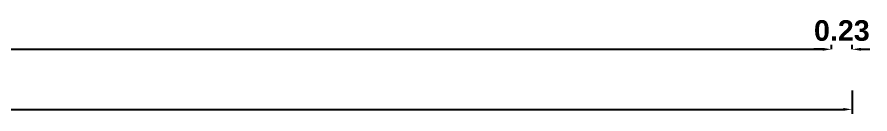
# Model space of a CAD drawing. Header units: metres. Extents: x -54 to 177, y -43 to 77.
# Drawn here: x 18.92 to 28.48, y 27.72 to 28.8 of the extents above; entities that cross this region are included whole.
import ezdxf

# ---------------------------------------------------------------- set-up
doc = ezdxf.new("R2010")
doc.units = ezdxf.units.M
doc.header["$LTSCALE"] = 2
doc.header["$MEASUREMENT"] = 0
doc.header["$PDMODE"] = 34
doc.header["$PDSIZE"] = -2
doc.styles.get("Standard").update_dxf_attribs({"font": 'swisseb.ttf'})
doc.dimstyles.new('V1', dxfattribs={"dimtxt": 0.23, "dimasz": 0.1, "dimexe": 0.05, "dimexo": 0.0625, "dimgap": 0.09, "dimtad": 1, "dimzin": 0, "dimdsep": 46, "dimtxsty": 'Standard', "dimcen": 0.09, "dimadec": 0, "dimazin": 0, "dimtfac": 1, "dimtix": 1, "dimtofl": 0, "dimtmove": 2, "dimatfit": 0, "dimfxl": 0, "dimtolj": 1, "dimtzin": 0, "dimarcsym": 0})

# ---------------------------------------------------------------- blocks, each defined once
blk = doc.blocks.new('*D55')
at = {"color": 0, "lineweight": -2}
for p, q in [((8.6688, 28.5642), (8.6688, 28.3876)), ((8.7688, 28.4376), (27.9516, 28.4376)), ((28.0516, 28.4376), (28.0516, 28.4876))]:
    blk.add_line(p, q, dxfattribs=at)
at = {"color": 0}
for points in [[(8.7688, 28.4542), (8.7688, 28.4209), (8.6688, 28.4376)], [(27.9516, 28.4542), (27.9516, 28.4209), (28.0516, 28.4376)]]:
    blk.add_solid(points, dxfattribs=at)
at = {"layer": 'Defpoints', "color": 0}
for p in [(8.6688, 28.6267), (28.0516, 28.4376), (28.0516, 28.4376)]:
    blk.add_point(p, dxfattribs=at)
at = {"color": 0, "insert": (18.3602, 28.6458), "char_height": 0.23, "attachment_point": 5}
blk.add_mtext('\\A1;19.38', dxfattribs=at)
blk = doc.blocks.new('*D56')
at = {"color": 0, "lineweight": -2}
for p, q in [((27.9516, 28.4376), (27.8516, 28.4376)), ((28.0516, 28.4376), (28.0516, 28.4876)), ((28.2816, 28.4376), (28.2816, 28.4876)), ((28.3816, 28.4376), (28.4816, 28.4376))]:
    blk.add_line(p, q, dxfattribs=at)
at = {"color": 0}
for points in [[(27.9516, 28.4542), (27.9516, 28.4209), (28.0516, 28.4376)], [(28.3816, 28.4542), (28.3816, 28.4209), (28.2816, 28.4376)]]:
    blk.add_solid(points, dxfattribs=at)
at = {"layer": 'Defpoints', "color": 0}
for p in [(28.0516, 28.4376), (28.2816, 28.4376), (28.2816, 28.4376)]:
    blk.add_point(p, dxfattribs=at)
at = {"color": 0, "insert": (28.1666, 28.6458), "char_height": 0.23, "attachment_point": 5}
blk.add_mtext('\\A1;0.23', dxfattribs=at)
blk = doc.blocks.new('*D57')
at = {"color": 0, "lineweight": -2}
for p, q in [((8.4388, 27.9762), (8.4388, 27.7167)), ((28.2816, 27.9762), (28.2816, 27.7167)), ((8.5388, 27.7667), (28.1816, 27.7667))]:
    blk.add_line(p, q, dxfattribs=at)
at = {"color": 0}
for points in [[(8.5388, 27.7834), (8.5388, 27.7501), (8.4388, 27.7667)], [(28.1816, 27.7834), (28.1816, 27.7501), (28.2816, 27.7667)]]:
    blk.add_solid(points, dxfattribs=at)
at = {"layer": 'Defpoints', "color": 0}
for p in [(8.4388, 28.0387), (28.2816, 28.0387), (28.2816, 27.7667)]:
    blk.add_point(p, dxfattribs=at)
at = {"color": 0, "insert": (18.3602, 27.9749), "char_height": 0.23, "attachment_point": 5}
blk.add_mtext('\\A1;19.84', dxfattribs=at)

msp = doc.modelspace()

# ---------------------------------------------------------------- dimensions: what is measured, and where the dimension line sits
for base, p1, p2, picture, middle in [((28.0516, 28.4376), (8.6688, 28.6267), (28.0516, 28.4376), '*D55', (18.3602, 28.6458)), ((28.2816, 28.4376), (28.0516, 28.4376), (28.2816, 28.4376), '*D56', (28.1666, 28.6458)), ((28.2816, 27.7667), (8.4388, 28.0387), (28.2816, 28.0387), '*D57', (18.3602, 27.9749))]:
    dim = msp.add_linear_dim(base=base, p1=p1, p2=p2, dimstyle='V1', override={"dimfxl": 12, "dimfxlon": 1, "dimarcsym": 1})
    dim.commit()
    dim.dimension.update_dxf_attribs({"geometry": picture, "text_midpoint": middle})

doc.saveas('drawing.dxf')
